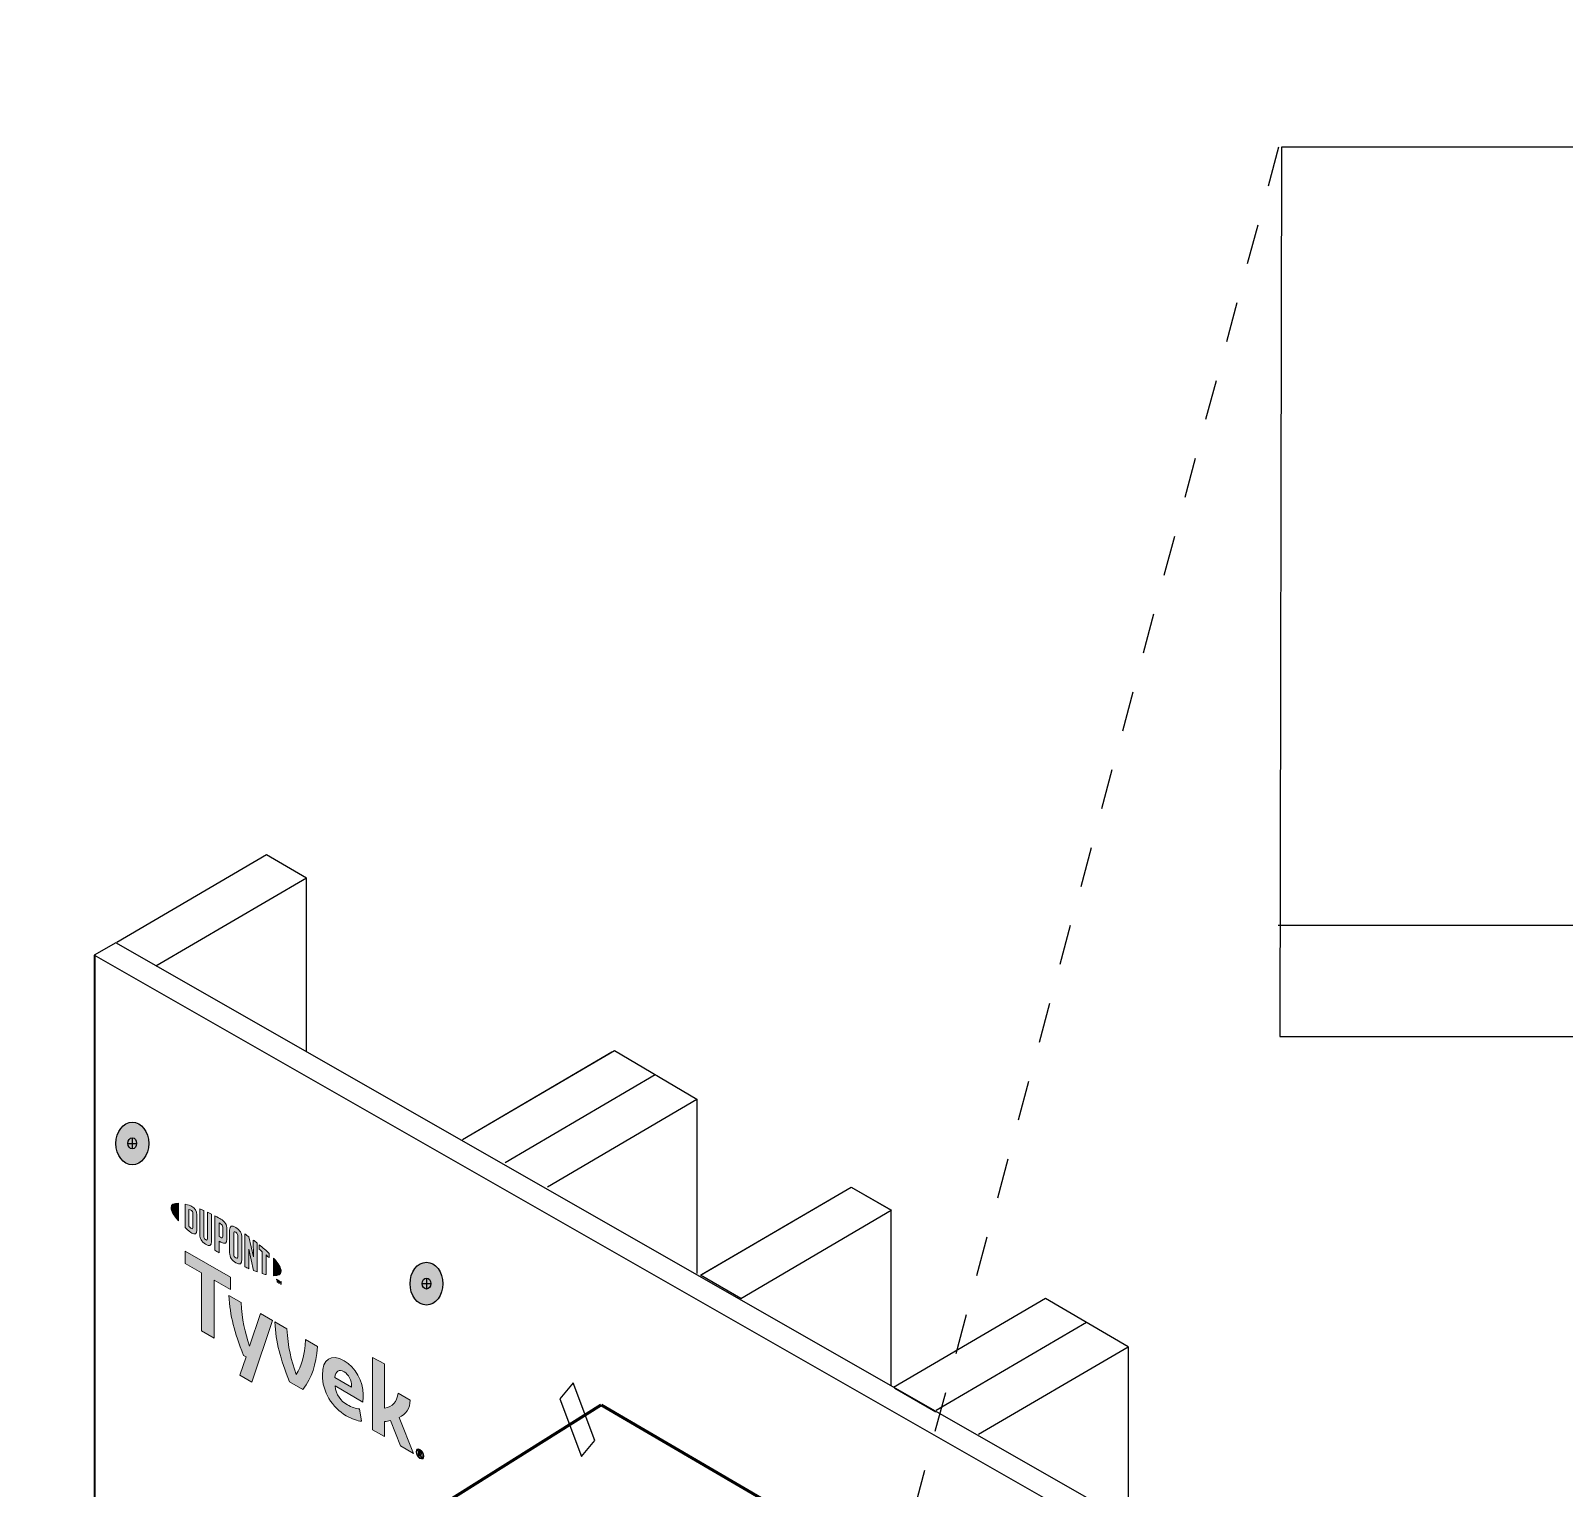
# Model space of a CAD drawing. Extents: x -1328 to 5679, y -4611 to 1603.
# Drawn here: x -827.8 to -485.1, y -2425.4 to -2099.7 of the extents above; entities that cross this region are included whole.
import ezdxf

# ---------------------------------------------------------------- set-up
doc = ezdxf.new("R2010")
doc.units = 0
doc.header["$MEASUREMENT"] = 0
doc.linetypes.add('AI-Linetype-34', pattern=[27.003948, 18.002632, -9.001316])
doc.linetypes.add('AI-Linetype-36', pattern=[18.002632, 9.001316, -9.001316])
for name, color, linetype, lineweight in [('G-ANNO-TTLB', 7, 'Continuous', 0), ('TYVEK', 7, 'Continuous', 0), ('X-REF - TRACED', 7, 'Continuous', 0)]:
    doc.layers.add(name, color=color, linetype=linetype, lineweight=lineweight)

# ---------------------------------------------------------------- blocks, each defined once
blk = doc.blocks.new('Block_85')
at = {"layer": 'TYVEK', "true_color": 0x003b71, "transparency": 33554687}
h = blk.add_hatch(color=156, dxfattribs=at)
h.dxf.hatch_style = 2
edge = h.paths.add_edge_path()
edge.add_ellipse((-805.12, -2348.34), major_axis=(0, 4.78), ratio=0.766948, start_angle=0, end_angle=360)
h = blk.add_hatch(color=156, dxfattribs=at)
h.dxf.hatch_style = 2
edge = h.paths.add_edge_path()
edge.add_ellipse((-739.4, -2379.66), major_axis=(0, 4.78), ratio=0.766948, start_angle=0, end_angle=360)
h = blk.add_hatch(color=156, dxfattribs=at)
h.dxf.hatch_style = 2
edge = h.paths.add_edge_path()
edge.add_ellipse((-637.61, -2434.08), major_axis=(0, 4.78), ratio=0.766948, start_angle=0, end_angle=360)
h = blk.add_hatch(color=156, dxfattribs=at)
h.dxf.hatch_style = 2
edge = h.paths.add_edge_path()
edge.add_ellipse((-805.12, -2439.39), major_axis=(0, 4.78), ratio=0.766948, start_angle=0, end_angle=360)
h = blk.add_hatch(color=156, dxfattribs=at)
h.dxf.hatch_style = 2
edge = h.paths.add_edge_path()
edge.add_ellipse((-558.73, -2475.42), major_axis=(0, 4.78), ratio=0.766948, start_angle=0, end_angle=360)
h = blk.add_hatch(color=156, dxfattribs=at)
h.dxf.hatch_style = 2
edge = h.paths.add_edge_path()
edge.add_ellipse((-805.12, -2530.47), major_axis=(0, 4.78), ratio=0.766948, start_angle=0, end_angle=360)
h = blk.add_hatch(color=156, dxfattribs=at)
h.dxf.hatch_style = 2
edge = h.paths.add_edge_path()
edge.add_ellipse((-558.73, -2566.47), major_axis=(0, 4.78), ratio=0.766948, start_angle=0, end_angle=360)
h = blk.add_hatch(color=156, dxfattribs=at)
h.dxf.hatch_style = 2
edge = h.paths.add_edge_path()
edge.add_ellipse((-805.12, -2621.52), major_axis=(0, 4.78), ratio=0.766948, start_angle=0, end_angle=360)
h = blk.add_hatch(color=156, dxfattribs=at)
h.dxf.hatch_style = 2
edge = h.paths.add_edge_path()
edge.add_ellipse((-558.73, -2657.54), major_axis=(0, 4.78), ratio=0.766948, start_angle=0, end_angle=360)
h = blk.add_hatch(color=156, dxfattribs=at)
h.dxf.hatch_style = 2
edge = h.paths.add_edge_path()
edge.add_ellipse((-805.12, -2712.62), major_axis=(0, 4.78), ratio=0.766948, start_angle=0, end_angle=360)
h = blk.add_hatch(color=156, dxfattribs=at)
h.dxf.hatch_style = 2
edge = h.paths.add_edge_path()
edge.add_ellipse((-739.4, -2746.45), major_axis=(0, 4.78), ratio=0.766948, start_angle=0, end_angle=360)
h = blk.add_hatch(color=156, dxfattribs=at)
h.dxf.hatch_style = 2
edge = h.paths.add_edge_path()
edge.add_ellipse((-558.73, -2748.59), major_axis=(0, 4.78), ratio=0.766948, start_angle=0, end_angle=360)
h = blk.add_hatch(color=156, dxfattribs=at)
h.dxf.hatch_style = 2
edge = h.paths.add_edge_path()
edge.add_ellipse((-637.61, -2798.26), major_axis=(0, 4.78), ratio=0.766948, start_angle=0, end_angle=360)
h = blk.add_hatch(color=156, dxfattribs=at)
h.dxf.hatch_style = 2
edge = h.paths.add_edge_path()
edge.add_ellipse((-558.73, -2839.7), major_axis=(0, 4.78), ratio=0.766948, start_angle=0, end_angle=360)
at = {"layer": 'TYVEK', "color": 18, "lineweight": 25, "true_color": 0x080808}
for p, q in [((-805.12, -2347.08), (-805.12, -2349.54)), ((-806.09, -2348.31), (-804.14, -2348.31)), ((-740.38, -2379.63), (-738.43, -2379.63)), ((-739.4, -2378.4), (-739.4, -2380.87)), ((-637.61, -2432.82), (-637.61, -2435.29)), ((-638.58, -2434.05), (-636.64, -2434.05)), ((-805.12, -2438.13), (-805.12, -2440.59)), ((-558.73, -2474.15), (-558.73, -2476.62)), ((-806.09, -2530.44), (-804.14, -2530.44)), ((-805.12, -2529.2), (-805.12, -2531.67)), ((-558.73, -2565.2), (-558.73, -2567.67)), ((-806.09, -2621.49), (-804.14, -2621.49)), ((-805.12, -2620.25), (-805.12, -2622.72)), ((-559.71, -2657.51), (-557.76, -2657.51)), ((-558.73, -2656.28), (-558.73, -2658.75)), ((-806.09, -2712.6), (-804.14, -2712.6)), ((-805.12, -2711.36), (-805.12, -2713.83)), ((-740.38, -2746.42), (-738.43, -2746.42)), ((-739.4, -2745.18), (-739.4, -2747.65)), ((-558.73, -2747.33), (-558.73, -2749.8)), ((-559.71, -2748.56), (-557.76, -2748.56)), ((-638.58, -2798.23), (-636.64, -2798.23)), ((-637.61, -2796.99), (-637.61, -2799.46)), ((-559.71, -2839.67), (-557.76, -2839.67)), ((-558.73, -2838.44), (-558.73, -2840.91))]:
    blk.add_line(p, q, dxfattribs=at)
at = {"layer": 'TYVEK', "color": 18, "lineweight": 25, "true_color": 0x000000}
blk.add_line((-559.71, -2475.39), (-557.76, -2475.39), dxfattribs=at)
at = {"layer": 'TYVEK', "color": 33, "lineweight": 25, "true_color": 0xcc9966}
for points in [[(-559.25, -2471.05)], [(-805.63, -2526.05)], [(-809.29, -2530.83)], [(-809.29, -2621.85)], [(-805.63, -2626.63)]]:
    blk.add_lwpolyline(points, dxfattribs=at)
at = {"layer": 'TYVEK', "color": 18, "lineweight": 25, "true_color": 0x000000}
for centre, major_axis, ratio in [((-805.12, -2348.34), (0, 4.78), 0.766948), ((-739.4, -2379.66), (0, 4.78), 0.766948), ((-637.61, -2434.08), (0, 4.78), 0.766948), ((-805.12, -2439.39), (0, 4.78), 0.766948), ((-558.73, -2475.42), (0, 4.78), 0.766948), ((-558.73, -2475.39), (0, 1.23), 0.788846), ((-805.12, -2530.47), (0, 4.78), 0.766948), ((-558.73, -2566.47), (0, 4.78), 0.766948), ((-805.12, -2621.52), (0, 4.78), 0.766948), ((-558.73, -2657.54), (0, 4.78), 0.766948), ((-805.12, -2712.62), (0, 4.78), 0.766948), ((-739.4, -2746.45), (0, 4.78), 0.766948), ((-558.73, -2748.59), (0, 4.78), 0.766948), ((-637.61, -2798.26), (0, 4.78), 0.766948), ((-558.73, -2839.7), (0, 4.78), 0.766948)]:
    blk.add_ellipse(centre, major_axis=major_axis, ratio=ratio, dxfattribs=at)
at = {"layer": 'TYVEK', "color": 18, "lineweight": 25, "true_color": 0x080808}
for centre in [(-805.12, -2348.31), (-739.4, -2379.63), (-637.61, -2434.05), (-805.12, -2439.36), (-805.12, -2530.44), (-558.73, -2566.44), (-805.12, -2621.49), (-558.73, -2657.51), (-805.12, -2712.6), (-739.4, -2746.42), (-558.73, -2748.56), (-637.61, -2798.23), (-558.73, -2839.67)]:
    blk.add_ellipse(centre, major_axis=(0, 1.23), ratio=0.788846, dxfattribs=at)
blk = doc.blocks.new('Block_450')
at = {"layer": 'X-REF - TRACED', "true_color": 0x848484, "transparency": 33554687}
h = blk.add_hatch(color=252, dxfattribs=at)
h.dxf.hatch_style = 2
edge = h.paths.add_edge_path()
edge.add_spline(control_points=[(-796.47, -2362.68), (-796.47, -2363.41), (-795.86, -2364.44), (-794.79, -2365.63), (-794.79, -2365.63), (-794.79, -2361.69), (-794.79, -2361.69), (-795.86, -2361.65), (-796.47, -2361.97), (-796.47, -2362.68)], knot_values=[0, 0, 0, 0, 1, 1, 1, 2, 2, 2, 3, 3, 3, 3], degree=3, periodic=0)
h = blk.add_hatch(color=252, dxfattribs=at)
h.dxf.hatch_style = 2
edge = h.paths.add_edge_path()
edge.add_spline(control_points=[(-791.59, -2367.12), (-791.59, -2367.42), (-791.74, -2367.43), (-791.93, -2367.32), (-792.08, -2367.23), (-792.31, -2367.04), (-792.5, -2366.87), (-792.5, -2366.87), (-792.5, -2363.1), (-792.5, -2363.1), (-792.31, -2363.16), (-792.08, -2363.23), (-791.93, -2363.31), (-791.74, -2363.42), (-791.59, -2363.61), (-791.59, -2363.91), (-791.59, -2363.91), (-791.59, -2367.12), (-791.59, -2367.12)], knot_values=[0, 0, 0, 0, 1, 1, 1, 2, 2, 2, 3, 3, 3, 4, 4, 4, 5, 5, 5, 6, 6, 6, 6], degree=3, periodic=0)
edge = h.paths.add_edge_path()
edge.add_spline(control_points=[(-791.81, -2362.4), (-792.11, -2362.23), (-792.54, -2362.08), (-793.32, -2361.9), (-793.32, -2361.9), (-793.32, -2367.13), (-793.32, -2367.13), (-792.63, -2367.76), (-792.11, -2368.2), (-791.81, -2368.37), (-791.12, -2368.77), (-790.74, -2368.51), (-790.74, -2367.74), (-790.74, -2367.74), (-790.74, -2364.27), (-790.74, -2364.27), (-790.74, -2363.5), (-791.12, -2362.79), (-791.81, -2362.4)], knot_values=[0, 0, 0, 0, 1, 1, 1, 2, 2, 2, 3, 3, 3, 4, 4, 4, 5, 5, 5, 6, 6, 6, 6], degree=3, periodic=0)
h = blk.add_hatch(color=252, dxfattribs=at)
h.dxf.hatch_style = 2
edge = h.paths.add_edge_path()
edge.add_spline(control_points=[(-788.34, -2369.6), (-788.34, -2369.9), (-788.43, -2370.04), (-788.76, -2369.81), (-789.09, -2369.57), (-789.17, -2369.37), (-789.17, -2369.01), (-789.17, -2369.01), (-789.17, -2363.32), (-789.17, -2363.32), (-789.39, -2363.23), (-789.87, -2363.02), (-790.07, -2362.94), (-790.07, -2362.94), (-790.07, -2368.69), (-790.07, -2368.69), (-790.07, -2369.61), (-789.68, -2370.19), (-788.76, -2370.84), (-787.92, -2371.44), (-787.41, -2371.25), (-787.41, -2370.23), (-787.41, -2370.23), (-787.41, -2364.16), (-787.41, -2364.16), (-787.58, -2364.06), (-788.16, -2363.79), (-788.34, -2363.7), (-788.34, -2363.7), (-788.34, -2369.6), (-788.34, -2369.6)], knot_values=[0, 0, 0, 0, 1, 1, 1, 2, 2, 2, 3, 3, 3, 4, 4, 4, 5, 5, 5, 6, 6, 6, 7, 7, 7, 8, 8, 8, 9, 9, 9, 10, 10, 10, 10], degree=3, periodic=0)
h = blk.add_hatch(color=252, dxfattribs=at)
h.dxf.hatch_style = 2
edge = h.paths.add_edge_path()
edge.add_spline(control_points=[(-784.92, -2369.08), (-784.92, -2369.4), (-785.03, -2369.51), (-785.41, -2369.29), (-785.41, -2369.29), (-785.74, -2369.11), (-785.74, -2369.11), (-785.74, -2369.11), (-785.74, -2366.09), (-785.74, -2366.09), (-785.59, -2366.16), (-785.51, -2366.2), (-785.42, -2366.26), (-785.01, -2366.49), (-784.92, -2366.72), (-784.92, -2367.06), (-784.92, -2367.06), (-784.92, -2369.08), (-784.92, -2369.08)], knot_values=[0, 0, 0, 0, 1, 1, 1, 2, 2, 2, 3, 3, 3, 4, 4, 4, 5, 5, 5, 6, 6, 6, 6], degree=3, periodic=0)
edge = h.paths.add_edge_path()
edge.add_spline(control_points=[(-785.37, -2365.22), (-785.53, -2365.12), (-786.13, -2364.8), (-786.67, -2364.53), (-786.67, -2364.53), (-786.67, -2372.18), (-786.67, -2372.18), (-786.49, -2372.3), (-786, -2372.61), (-785.74, -2372.77), (-785.74, -2372.77), (-785.74, -2370.17), (-785.74, -2370.17), (-785.74, -2370.17), (-785.37, -2370.38), (-785.37, -2370.38), (-784.39, -2370.94), (-783.98, -2370.68), (-783.98, -2369.7), (-783.98, -2369.7), (-783.98, -2367.45), (-783.98, -2367.45), (-783.98, -2366.5), (-784.44, -2365.76), (-785.37, -2365.22)], knot_values=[0, 0, 0, 0, 1, 1, 1, 2, 2, 2, 3, 3, 3, 4, 4, 4, 5, 5, 5, 6, 6, 6, 7, 7, 7, 8, 8, 8, 8], degree=3, periodic=0)
h = blk.add_hatch(color=252, dxfattribs=at)
h.dxf.hatch_style = 2
edge = h.paths.add_edge_path()
edge.add_spline(control_points=[(-781.57, -2373.68), (-781.57, -2373.99), (-781.66, -2374.09), (-781.99, -2373.91), (-782.34, -2373.72), (-782.43, -2373.5), (-782.43, -2373.19), (-782.43, -2373.19), (-782.43, -2368.42), (-782.43, -2368.42), (-782.43, -2368.1), (-782.34, -2367.98), (-781.99, -2368.19), (-781.66, -2368.4), (-781.57, -2368.61), (-781.57, -2368.91), (-781.57, -2368.91), (-781.57, -2373.68), (-781.57, -2373.68)], knot_values=[0, 0, 0, 0, 1, 1, 1, 2, 2, 2, 3, 3, 3, 4, 4, 4, 5, 5, 5, 6, 6, 6, 6], degree=3, periodic=0)
edge = h.paths.add_edge_path()
edge.add_spline(control_points=[(-781.99, -2367.12), (-782.86, -2366.57), (-783.38, -2366.71), (-783.38, -2367.72), (-783.38, -2367.72), (-783.38, -2372.73), (-783.38, -2372.73), (-783.38, -2373.79), (-782.91, -2374.5), (-781.99, -2374.99), (-781.1, -2375.46), (-780.63, -2375.34), (-780.63, -2374.21), (-780.63, -2374.21), (-780.63, -2369.43), (-780.63, -2369.43), (-780.63, -2368.35), (-781.05, -2367.72), (-781.99, -2367.12)], knot_values=[0, 0, 0, 0, 1, 1, 1, 2, 2, 2, 3, 3, 3, 4, 4, 4, 5, 5, 5, 6, 6, 6, 6], degree=3, periodic=0)
h = blk.add_hatch(color=252, dxfattribs=at)
h.dxf.hatch_style = 2
edge = h.paths.add_edge_path()
edge.add_spline(control_points=[(-778.02, -2373.68), (-778.02, -2373.68), (-779.06, -2369.19), (-779.06, -2369.19), (-779.35, -2368.98), (-779.69, -2368.74), (-779.95, -2368.56), (-779.95, -2368.56), (-779.95, -2375.9), (-779.95, -2375.9), (-779.77, -2375.99), (-779.29, -2376.2), (-779.05, -2376.31), (-779.05, -2376.31), (-779.12, -2371.94), (-779.12, -2371.94), (-779.12, -2371.94), (-778.02, -2376.73), (-778.02, -2376.73), (-777.79, -2376.82), (-777.45, -2376.95), (-777.22, -2377.03), (-777.22, -2377.03), (-777.22, -2370.58), (-777.22, -2370.58), (-777.46, -2370.39), (-777.88, -2370.06), (-778.09, -2369.91), (-778.09, -2369.91), (-778.02, -2373.68), (-778.02, -2373.68)], knot_values=[0, 0, 0, 0, 1, 1, 1, 2, 2, 2, 3, 3, 3, 4, 4, 4, 5, 5, 5, 6, 6, 6, 7, 7, 7, 8, 8, 8, 9, 9, 9, 10, 10, 10, 10], degree=3, periodic=0)
h = blk.add_hatch(color=252, dxfattribs=at)
h.dxf.hatch_style = 2
edge = h.paths.add_edge_path()
edge.add_spline(control_points=[(-776.76, -2371.98), (-776.53, -2372.16), (-776.3, -2372.34), (-776.07, -2372.53), (-776.07, -2372.53), (-776.07, -2377.41), (-776.07, -2377.41), (-775.87, -2377.48), (-775.49, -2377.58), (-775.23, -2377.64), (-775.23, -2377.64), (-775.23, -2373.24), (-775.23, -2373.24), (-774.99, -2373.46), (-774.76, -2373.66), (-774.55, -2373.85), (-774.55, -2373.85), (-774.55, -2372.91), (-774.55, -2372.91), (-775.21, -2372.26), (-775.93, -2371.64), (-776.76, -2370.96), (-776.76, -2370.96), (-776.76, -2371.98), (-776.76, -2371.98)], knot_values=[0, 0, 0, 0, 1, 1, 1, 2, 2, 2, 3, 3, 3, 4, 4, 4, 5, 5, 5, 6, 6, 6, 7, 7, 7, 8, 8, 8, 8], degree=3, periodic=0)
h = blk.add_hatch(color=252, dxfattribs=at)
h.dxf.hatch_style = 2
edge = h.paths.add_edge_path()
edge.add_spline(control_points=[(-771.86, -2376.89), (-771.86, -2377.61), (-772.48, -2377.94), (-773.54, -2377.9), (-773.54, -2377.9), (-773.54, -2373.96), (-773.54, -2373.96), (-772.48, -2375.15), (-771.86, -2376.18), (-771.86, -2376.89)], knot_values=[0, 0, 0, 0, 1, 1, 1, 2, 2, 2, 3, 3, 3, 3], degree=3, periodic=0)
h = blk.add_hatch(color=252, dxfattribs=at)
h.dxf.hatch_style = 2
edge = h.paths.add_edge_path()
edge.add_spline(control_points=[(-772.36, -2378.98), (-772.36, -2378.98), (-772.26, -2379.03), (-772.26, -2379.03), (-772.26, -2379.03), (-772.11, -2379.39), (-772.11, -2379.39), (-772.11, -2379.39), (-771.96, -2379.21), (-771.96, -2379.21), (-771.96, -2379.21), (-771.86, -2379.26), (-771.86, -2379.26), (-771.86, -2379.26), (-771.86, -2379.83), (-771.86, -2379.83), (-771.86, -2379.83), (-771.96, -2379.78), (-771.96, -2379.78), (-771.96, -2379.78), (-771.96, -2379.38), (-771.96, -2379.38), (-771.96, -2379.38), (-772.11, -2379.56), (-772.11, -2379.56), (-772.11, -2379.56), (-772.12, -2379.55), (-772.12, -2379.55), (-772.12, -2379.55), (-772.27, -2379.19), (-772.27, -2379.19), (-772.27, -2379.19), (-772.27, -2379.6), (-772.27, -2379.6), (-772.27, -2379.6), (-772.36, -2379.54), (-772.36, -2379.54), (-772.36, -2379.54), (-772.36, -2378.98), (-772.36, -2378.98)], knot_values=[0, 0, 0, 0, 1, 1, 1, 2, 2, 2, 3, 3, 3, 4, 4, 4, 5, 5, 5, 6, 6, 6, 7, 7, 7, 8, 8, 8, 9, 9, 9, 10, 10, 10, 11, 11, 11, 12, 12, 12, 13, 13, 13, 13], degree=3, periodic=0)
edge = h.paths.add_edge_path()
edge.add_spline(control_points=[(-772.72, -2378.87), (-772.72, -2378.87), (-772.87, -2378.78), (-772.87, -2378.78), (-772.87, -2378.78), (-772.87, -2378.68), (-772.87, -2378.68), (-772.87, -2378.68), (-772.47, -2378.91), (-772.47, -2378.91), (-772.47, -2378.91), (-772.47, -2379.01), (-772.47, -2379.01), (-772.47, -2379.01), (-772.62, -2378.93), (-772.62, -2378.93), (-772.62, -2378.93), (-772.62, -2379.39), (-772.62, -2379.39), (-772.62, -2379.39), (-772.72, -2379.34), (-772.72, -2379.34), (-772.72, -2379.34), (-772.72, -2378.87), (-772.72, -2378.87)], knot_values=[0, 0, 0, 0, 1, 1, 1, 2, 2, 2, 3, 3, 3, 4, 4, 4, 5, 5, 5, 6, 6, 6, 7, 7, 7, 8, 8, 8, 8], degree=3, periodic=0)
at = {"layer": 'X-REF - TRACED'}
for points, knots in [([(-796.47, -2362.68), (-796.47, -2363.41), (-795.86, -2364.44), (-794.79, -2365.63), (-794.79, -2365.63), (-794.79, -2361.69), (-794.79, -2361.69), (-795.86, -2361.65), (-796.47, -2361.97), (-796.47, -2362.68)], [0, 0, 0, 0, 1, 1, 1, 2, 2, 2, 3, 3, 3, 3]), ([(-791.81, -2362.4), (-792.11, -2362.23), (-792.54, -2362.08), (-793.32, -2361.9), (-793.32, -2361.9), (-793.32, -2367.13), (-793.32, -2367.13), (-792.63, -2367.76), (-792.11, -2368.2), (-791.81, -2368.37), (-791.12, -2368.77), (-790.74, -2368.51), (-790.74, -2367.74), (-790.74, -2367.74), (-790.74, -2364.27), (-790.74, -2364.27), (-790.74, -2363.5), (-791.12, -2362.79), (-791.81, -2362.4)], [0, 0, 0, 0, 1, 1, 1, 2, 2, 2, 3, 3, 3, 4, 4, 4, 5, 5, 5, 6, 6, 6, 6]), ([(-791.59, -2367.12), (-791.59, -2367.42), (-791.74, -2367.43), (-791.93, -2367.32), (-792.08, -2367.23), (-792.31, -2367.04), (-792.5, -2366.87), (-792.5, -2366.87), (-792.5, -2363.1), (-792.5, -2363.1), (-792.31, -2363.16), (-792.08, -2363.23), (-791.93, -2363.31), (-791.74, -2363.42), (-791.59, -2363.61), (-791.59, -2363.91), (-791.59, -2363.91), (-791.59, -2367.12), (-791.59, -2367.12)], [0, 0, 0, 0, 1, 1, 1, 2, 2, 2, 3, 3, 3, 4, 4, 4, 5, 5, 5, 6, 6, 6, 6]), ([(-788.34, -2369.6), (-788.34, -2369.9), (-788.43, -2370.04), (-788.76, -2369.81), (-789.09, -2369.57), (-789.17, -2369.37), (-789.17, -2369.01), (-789.17, -2369.01), (-789.17, -2363.32), (-789.17, -2363.32), (-789.39, -2363.23), (-789.87, -2363.02), (-790.07, -2362.94), (-790.07, -2362.94), (-790.07, -2368.69), (-790.07, -2368.69), (-790.07, -2369.61), (-789.68, -2370.19), (-788.76, -2370.84), (-787.92, -2371.44), (-787.41, -2371.25), (-787.41, -2370.23), (-787.41, -2370.23), (-787.41, -2364.16), (-787.41, -2364.16), (-787.58, -2364.06), (-788.16, -2363.79), (-788.34, -2363.7), (-788.34, -2363.7), (-788.34, -2369.6), (-788.34, -2369.6)], [0, 0, 0, 0, 1, 1, 1, 2, 2, 2, 3, 3, 3, 4, 4, 4, 5, 5, 5, 6, 6, 6, 7, 7, 7, 8, 8, 8, 9, 9, 9, 10, 10, 10, 10]), ([(-785.37, -2365.22), (-785.53, -2365.12), (-786.13, -2364.8), (-786.67, -2364.53), (-786.67, -2364.53), (-786.67, -2372.18), (-786.67, -2372.18), (-786.49, -2372.3), (-786, -2372.61), (-785.74, -2372.77), (-785.74, -2372.77), (-785.74, -2370.17), (-785.74, -2370.17), (-785.74, -2370.17), (-785.37, -2370.38), (-785.37, -2370.38), (-784.39, -2370.94), (-783.98, -2370.68), (-783.98, -2369.7), (-783.98, -2369.7), (-783.98, -2367.45), (-783.98, -2367.45), (-783.98, -2366.5), (-784.44, -2365.76), (-785.37, -2365.22)], [0, 0, 0, 0, 1, 1, 1, 2, 2, 2, 3, 3, 3, 4, 4, 4, 5, 5, 5, 6, 6, 6, 7, 7, 7, 8, 8, 8, 8]), ([(-784.92, -2369.08), (-784.92, -2369.4), (-785.03, -2369.51), (-785.41, -2369.29), (-785.41, -2369.29), (-785.74, -2369.11), (-785.74, -2369.11), (-785.74, -2369.11), (-785.74, -2366.09), (-785.74, -2366.09), (-785.59, -2366.16), (-785.51, -2366.2), (-785.42, -2366.26), (-785.01, -2366.49), (-784.92, -2366.72), (-784.92, -2367.06), (-784.92, -2367.06), (-784.92, -2369.08), (-784.92, -2369.08)], [0, 0, 0, 0, 1, 1, 1, 2, 2, 2, 3, 3, 3, 4, 4, 4, 5, 5, 5, 6, 6, 6, 6]), ([(-781.99, -2367.12), (-782.86, -2366.57), (-783.38, -2366.71), (-783.38, -2367.72), (-783.38, -2367.72), (-783.38, -2372.73), (-783.38, -2372.73), (-783.38, -2373.79), (-782.91, -2374.5), (-781.99, -2374.99), (-781.1, -2375.46), (-780.63, -2375.34), (-780.63, -2374.21), (-780.63, -2374.21), (-780.63, -2369.43), (-780.63, -2369.43), (-780.63, -2368.35), (-781.05, -2367.72), (-781.99, -2367.12)], [0, 0, 0, 0, 1, 1, 1, 2, 2, 2, 3, 3, 3, 4, 4, 4, 5, 5, 5, 6, 6, 6, 6]), ([(-781.57, -2373.68), (-781.57, -2373.99), (-781.66, -2374.09), (-781.99, -2373.91), (-782.34, -2373.72), (-782.43, -2373.5), (-782.43, -2373.19), (-782.43, -2373.19), (-782.43, -2368.42), (-782.43, -2368.42), (-782.43, -2368.1), (-782.34, -2367.98), (-781.99, -2368.19), (-781.66, -2368.4), (-781.57, -2368.61), (-781.57, -2368.91), (-781.57, -2368.91), (-781.57, -2373.68), (-781.57, -2373.68)], [0, 0, 0, 0, 1, 1, 1, 2, 2, 2, 3, 3, 3, 4, 4, 4, 5, 5, 5, 6, 6, 6, 6]), ([(-778.02, -2373.68), (-778.02, -2373.68), (-779.06, -2369.19), (-779.06, -2369.19), (-779.35, -2368.98), (-779.69, -2368.74), (-779.95, -2368.56), (-779.95, -2368.56), (-779.95, -2375.9), (-779.95, -2375.9), (-779.77, -2375.99), (-779.29, -2376.2), (-779.05, -2376.31), (-779.05, -2376.31), (-779.12, -2371.94), (-779.12, -2371.94), (-779.12, -2371.94), (-778.02, -2376.73), (-778.02, -2376.73), (-777.79, -2376.82), (-777.45, -2376.95), (-777.22, -2377.03), (-777.22, -2377.03), (-777.22, -2370.58), (-777.22, -2370.58), (-777.46, -2370.39), (-777.88, -2370.06), (-778.09, -2369.91), (-778.09, -2369.91), (-778.02, -2373.68), (-778.02, -2373.68)], [0, 0, 0, 0, 1, 1, 1, 2, 2, 2, 3, 3, 3, 4, 4, 4, 5, 5, 5, 6, 6, 6, 7, 7, 7, 8, 8, 8, 9, 9, 9, 10, 10, 10, 10]), ([(-776.76, -2371.98), (-776.53, -2372.16), (-776.3, -2372.34), (-776.07, -2372.53), (-776.07, -2372.53), (-776.07, -2377.41), (-776.07, -2377.41), (-775.87, -2377.48), (-775.49, -2377.58), (-775.23, -2377.64), (-775.23, -2377.64), (-775.23, -2373.24), (-775.23, -2373.24), (-774.99, -2373.46), (-774.76, -2373.66), (-774.55, -2373.85), (-774.55, -2373.85), (-774.55, -2372.91), (-774.55, -2372.91), (-775.21, -2372.26), (-775.93, -2371.64), (-776.76, -2370.96), (-776.76, -2370.96), (-776.76, -2371.98), (-776.76, -2371.98)], [0, 0, 0, 0, 1, 1, 1, 2, 2, 2, 3, 3, 3, 4, 4, 4, 5, 5, 5, 6, 6, 6, 7, 7, 7, 8, 8, 8, 8]), ([(-771.86, -2376.89), (-771.86, -2377.61), (-772.48, -2377.94), (-773.54, -2377.9), (-773.54, -2377.9), (-773.54, -2373.96), (-773.54, -2373.96), (-772.48, -2375.15), (-771.86, -2376.18), (-771.86, -2376.89)], [0, 0, 0, 0, 1, 1, 1, 2, 2, 2, 3, 3, 3, 3]), ([(-772.72, -2378.87), (-772.72, -2378.87), (-772.87, -2378.78), (-772.87, -2378.78), (-772.87, -2378.78), (-772.87, -2378.68), (-772.87, -2378.68), (-772.87, -2378.68), (-772.47, -2378.91), (-772.47, -2378.91), (-772.47, -2378.91), (-772.47, -2379.01), (-772.47, -2379.01), (-772.47, -2379.01), (-772.62, -2378.93), (-772.62, -2378.93), (-772.62, -2378.93), (-772.62, -2379.39), (-772.62, -2379.39), (-772.62, -2379.39), (-772.72, -2379.34), (-772.72, -2379.34), (-772.72, -2379.34), (-772.72, -2378.87), (-772.72, -2378.87)], [0, 0, 0, 0, 1, 1, 1, 2, 2, 2, 3, 3, 3, 4, 4, 4, 5, 5, 5, 6, 6, 6, 7, 7, 7, 8, 8, 8, 8]), ([(-772.36, -2378.98), (-772.36, -2378.98), (-772.26, -2379.03), (-772.26, -2379.03), (-772.26, -2379.03), (-772.11, -2379.39), (-772.11, -2379.39), (-772.11, -2379.39), (-771.96, -2379.21), (-771.96, -2379.21), (-771.96, -2379.21), (-771.86, -2379.26), (-771.86, -2379.26), (-771.86, -2379.26), (-771.86, -2379.83), (-771.86, -2379.83), (-771.86, -2379.83), (-771.96, -2379.78), (-771.96, -2379.78), (-771.96, -2379.78), (-771.96, -2379.38), (-771.96, -2379.38), (-771.96, -2379.38), (-772.11, -2379.56), (-772.11, -2379.56), (-772.11, -2379.56), (-772.12, -2379.55), (-772.12, -2379.55), (-772.12, -2379.55), (-772.27, -2379.19), (-772.27, -2379.19), (-772.27, -2379.19), (-772.27, -2379.6), (-772.27, -2379.6), (-772.27, -2379.6), (-772.36, -2379.54), (-772.36, -2379.54), (-772.36, -2379.54), (-772.36, -2378.98), (-772.36, -2378.98)], [0, 0, 0, 0, 1, 1, 1, 2, 2, 2, 3, 3, 3, 4, 4, 4, 5, 5, 5, 6, 6, 6, 7, 7, 7, 8, 8, 8, 9, 9, 9, 10, 10, 10, 11, 11, 11, 12, 12, 12, 13, 13, 13, 13])]:
    blk.add_open_spline(points, degree=3, knots=knots, dxfattribs=at)
blk = doc.blocks.new('Block_454')
at = {"layer": 'X-REF - TRACED', "true_color": 0x848484, "transparency": 33554687}
h = blk.add_hatch(color=252, dxfattribs=at)
h.dxf.hatch_style = 2
h.paths.add_polyline_path([(-783.21, -2378.22), (-793.32, -2372.39), (-793.32, -2375.13), (-789.67, -2377.24), (-789.67, -2390.23), (-786.86, -2391.85), (-786.86, -2378.86), (-783.21, -2380.96)])
h = blk.add_hatch(color=252, dxfattribs=at)
h.dxf.hatch_style = 2
edge = h.paths.add_edge_path()
edge.add_spline(control_points=[(-766.42, -2392.16), (-766.6, -2395.91), (-767.35, -2398.08), (-768.5, -2399.96), (-769.62, -2396.77), (-770.35, -2393.74), (-770.56, -2389.77), (-770.56, -2389.77), (-773.29, -2388.2), (-773.29, -2388.2), (-772.99, -2392.89), (-772.11, -2396.3), (-769.99, -2401.59), (-769.99, -2401.59), (-766.99, -2403.32), (-766.99, -2403.32), (-764.95, -2400.43), (-764.11, -2398.02), (-763.72, -2393.73), (-763.72, -2393.73), (-766.42, -2392.16), (-766.42, -2392.16)], knot_values=[0, 0, 0, 0, 1, 1, 1, 2, 2, 2, 3, 3, 3, 4, 4, 4, 5, 5, 5, 6, 6, 6, 7, 7, 7, 7], degree=3, periodic=0)
h = blk.add_hatch(color=252, dxfattribs=at)
h.dxf.hatch_style = 2
edge = h.paths.add_edge_path()
edge.add_spline(control_points=[(-759.85, -2400.61), (-759.85, -2400.61), (-756.13, -2402.76), (-756.13, -2402.76), (-756.13, -2402.76), (-756.13, -2402.49), (-756.13, -2402.49), (-756.13, -2401.23), (-756.72, -2399.97), (-757.79, -2399.35), (-758.93, -2398.69), (-759.68, -2399.18), (-759.85, -2400.61)], knot_values=[0, 0, 0, 0, 1, 1, 1, 2, 2, 2, 3, 3, 3, 4, 4, 4, 4], degree=3, periodic=0)
edge = h.paths.add_edge_path()
edge.add_spline(control_points=[(-753.91, -2410.38), (-754.77, -2410.33), (-756.05, -2409.91), (-757.34, -2409.16), (-760.5, -2407.34), (-762.66, -2403.8), (-762.66, -2400.07), (-762.66, -2396.49), (-760.68, -2395.21), (-757.79, -2396.87), (-755.22, -2398.36), (-753.54, -2401.42), (-753.54, -2404.44), (-753.54, -2405.11), (-753.58, -2405.67), (-753.62, -2406.1), (-753.62, -2406.1), (-759.81, -2402.52), (-759.81, -2402.52), (-759.56, -2404.47), (-758.64, -2405.81), (-757.07, -2406.71), (-756.11, -2407.27), (-755.19, -2407.55), (-754.34, -2407.64), (-754.34, -2407.64), (-753.91, -2410.38), (-753.91, -2410.38)], knot_values=[0, 0, 0, 0, 1, 1, 1, 2, 2, 2, 3, 3, 3, 4, 4, 4, 5, 5, 5, 6, 6, 6, 7, 7, 7, 8, 8, 8, 9, 9, 9, 9], degree=3, periodic=0)
h = blk.add_hatch(color=252, dxfattribs=at)
h.dxf.hatch_style = 2
edge = h.paths.add_edge_path()
edge.add_spline(control_points=[(-745.52, -2409.58), (-745.52, -2409.58), (-742.26, -2417.6), (-742.26, -2417.6), (-742.26, -2417.6), (-745.2, -2415.9), (-745.2, -2415.9), (-745.2, -2415.9), (-747.46, -2410.22), (-747.46, -2410.22), (-747.87, -2410.32), (-748.3, -2410.4), (-748.77, -2410.47), (-748.77, -2410.47), (-748.77, -2413.84), (-748.77, -2413.84), (-748.77, -2413.84), (-751.48, -2412.28), (-751.48, -2412.28), (-751.48, -2412.28), (-751.48, -2396.16), (-751.48, -2396.16), (-751.48, -2396.16), (-748.77, -2397.56), (-748.77, -2397.56), (-748.77, -2397.56), (-748.77, -2407.48), (-748.77, -2407.48), (-746.93, -2407.17), (-746.03, -2406.12), (-745.71, -2404.12), (-745.71, -2404.12), (-743.03, -2405.67), (-743.03, -2405.67), (-743.08, -2407.57), (-743.95, -2408.8), (-745.52, -2409.58)], knot_values=[0, 0, 0, 0, 1, 1, 1, 2, 2, 2, 3, 3, 3, 4, 4, 4, 5, 5, 5, 6, 6, 6, 7, 7, 7, 8, 8, 8, 9, 9, 9, 10, 10, 10, 11, 11, 11, 12, 12, 12, 12], degree=3, periodic=0)
at = {"layer": 'X-REF - TRACED'}
blk.add_lwpolyline([(-783.21, -2378.22), (-793.32, -2372.39), (-793.32, -2375.13), (-789.67, -2377.24), (-789.67, -2390.23), (-786.86, -2391.85), (-786.86, -2378.86), (-783.21, -2380.96)], close=True, dxfattribs=at)
for points, knots in [([(-766.42, -2392.16), (-766.6, -2395.91), (-767.35, -2398.08), (-768.5, -2399.96), (-769.62, -2396.77), (-770.35, -2393.74), (-770.56, -2389.77), (-770.56, -2389.77), (-773.29, -2388.2), (-773.29, -2388.2), (-772.99, -2392.89), (-772.11, -2396.3), (-769.99, -2401.59), (-769.99, -2401.59), (-766.99, -2403.32), (-766.99, -2403.32), (-764.95, -2400.43), (-764.11, -2398.02), (-763.72, -2393.73), (-763.72, -2393.73), (-766.42, -2392.16), (-766.42, -2392.16)], [0, 0, 0, 0, 1, 1, 1, 2, 2, 2, 3, 3, 3, 4, 4, 4, 5, 5, 5, 6, 6, 6, 7, 7, 7, 7]), ([(-753.91, -2410.38), (-754.77, -2410.33), (-756.05, -2409.91), (-757.34, -2409.16), (-760.5, -2407.34), (-762.66, -2403.8), (-762.66, -2400.07), (-762.66, -2396.49), (-760.68, -2395.21), (-757.79, -2396.87), (-755.22, -2398.36), (-753.54, -2401.42), (-753.54, -2404.44), (-753.54, -2405.11), (-753.58, -2405.67), (-753.62, -2406.1), (-753.62, -2406.1), (-759.81, -2402.52), (-759.81, -2402.52), (-759.56, -2404.47), (-758.64, -2405.81), (-757.07, -2406.71), (-756.11, -2407.27), (-755.19, -2407.55), (-754.34, -2407.64), (-754.34, -2407.64), (-753.91, -2410.38), (-753.91, -2410.38)], [0, 0, 0, 0, 1, 1, 1, 2, 2, 2, 3, 3, 3, 4, 4, 4, 5, 5, 5, 6, 6, 6, 7, 7, 7, 8, 8, 8, 9, 9, 9, 9]), ([(-759.85, -2400.61), (-759.85, -2400.61), (-756.13, -2402.76), (-756.13, -2402.76), (-756.13, -2402.76), (-756.13, -2402.49), (-756.13, -2402.49), (-756.13, -2401.23), (-756.72, -2399.97), (-757.79, -2399.35), (-758.93, -2398.69), (-759.68, -2399.18), (-759.85, -2400.61)], [0, 0, 0, 0, 1, 1, 1, 2, 2, 2, 3, 3, 3, 4, 4, 4, 4]), ([(-745.52, -2409.58), (-745.52, -2409.58), (-742.26, -2417.6), (-742.26, -2417.6), (-742.26, -2417.6), (-745.2, -2415.9), (-745.2, -2415.9), (-745.2, -2415.9), (-747.46, -2410.22), (-747.46, -2410.22), (-747.87, -2410.32), (-748.3, -2410.4), (-748.77, -2410.47), (-748.77, -2410.47), (-748.77, -2413.84), (-748.77, -2413.84), (-748.77, -2413.84), (-751.48, -2412.28), (-751.48, -2412.28), (-751.48, -2412.28), (-751.48, -2396.16), (-751.48, -2396.16), (-751.48, -2396.16), (-748.77, -2397.56), (-748.77, -2397.56), (-748.77, -2397.56), (-748.77, -2407.48), (-748.77, -2407.48), (-746.93, -2407.17), (-746.03, -2406.12), (-745.71, -2404.12), (-745.71, -2404.12), (-743.03, -2405.67), (-743.03, -2405.67), (-743.08, -2407.57), (-743.95, -2408.8), (-745.52, -2409.58)], [0, 0, 0, 0, 1, 1, 1, 2, 2, 2, 3, 3, 3, 4, 4, 4, 5, 5, 5, 6, 6, 6, 7, 7, 7, 8, 8, 8, 9, 9, 9, 10, 10, 10, 11, 11, 11, 12, 12, 12, 12])]:
    blk.add_open_spline(points, degree=3, knots=knots, dxfattribs=at)
blk = doc.blocks.new('Block_453')
at = {"layer": 'X-REF - TRACED', "true_color": 0x848484, "transparency": 33554687}
h = blk.add_hatch(color=252, dxfattribs=at)
h.dxf.hatch_style = 2
edge = h.paths.add_edge_path()
edge.add_spline(control_points=[(-776.48, -2386.36), (-776.48, -2386.36), (-778.9, -2393.6), (-778.9, -2393.6), (-779.94, -2390.57), (-780.61, -2387.64), (-780.82, -2383.85), (-780.82, -2383.85), (-783.54, -2382.28), (-783.54, -2382.28), (-783.25, -2386.97), (-782.37, -2390.38), (-780.25, -2395.67), (-780.25, -2395.67), (-779.7, -2395.99), (-779.7, -2395.99), (-779.7, -2395.99), (-781.09, -2400.13), (-781.09, -2400.13), (-781.09, -2400.13), (-778.38, -2401.69), (-778.38, -2401.69), (-778.38, -2401.69), (-773.77, -2387.92), (-773.77, -2387.92), (-773.77, -2387.92), (-776.48, -2386.36), (-776.48, -2386.36)], knot_values=[0, 0, 0, 0, 1, 1, 1, 2, 2, 2, 3, 3, 3, 4, 4, 4, 5, 5, 5, 6, 6, 6, 7, 7, 7, 8, 8, 8, 9, 9, 9, 9], degree=3, periodic=0)
at = {"layer": 'X-REF - TRACED'}
blk.add_open_spline([(-776.48, -2386.36), (-776.48, -2386.36), (-778.9, -2393.6), (-778.9, -2393.6), (-779.94, -2390.57), (-780.61, -2387.64), (-780.82, -2383.85), (-780.82, -2383.85), (-783.54, -2382.28), (-783.54, -2382.28), (-783.25, -2386.97), (-782.37, -2390.38), (-780.25, -2395.67), (-780.25, -2395.67), (-779.7, -2395.99), (-779.7, -2395.99), (-779.7, -2395.99), (-781.09, -2400.13), (-781.09, -2400.13), (-781.09, -2400.13), (-778.38, -2401.69), (-778.38, -2401.69), (-778.38, -2401.69), (-773.77, -2387.92), (-773.77, -2387.92), (-773.77, -2387.92), (-776.48, -2386.36), (-776.48, -2386.36)], degree=3, knots=[0, 0, 0, 0, 1, 1, 1, 2, 2, 2, 3, 3, 3, 4, 4, 4, 5, 5, 5, 6, 6, 6, 7, 7, 7, 8, 8, 8, 9, 9, 9, 9], dxfattribs=at)
blk.add_blockref('Block_454', (0, 0), dxfattribs=at)
blk = doc.blocks.new('Block_455')
at = {"layer": 'X-REF - TRACED', "true_color": 0x848484, "transparency": 33554687}
h = blk.add_hatch(color=252, dxfattribs=at)
h.dxf.hatch_style = 2
edge = h.paths.add_edge_path()
edge.add_spline(control_points=[(-740.96, -2417.29), (-740.96, -2417.29), (-740.96, -2417.59), (-740.96, -2417.59), (-740.96, -2417.59), (-740.85, -2417.65), (-740.85, -2417.65), (-740.74, -2417.71), (-740.68, -2417.71), (-740.68, -2417.6), (-740.68, -2417.49), (-740.74, -2417.42), (-740.85, -2417.36), (-740.85, -2417.36), (-740.96, -2417.29), (-740.96, -2417.29)], knot_values=[0, 0, 0, 0, 1, 1, 1, 2, 2, 2, 3, 3, 3, 4, 4, 4, 5, 5, 5, 5], degree=3, periodic=0)
edge = h.paths.add_edge_path()
edge.add_spline(control_points=[(-741.15, -2416.99), (-741.15, -2416.99), (-740.85, -2417.17), (-740.85, -2417.17), (-740.61, -2417.31), (-740.5, -2417.5), (-740.5, -2417.71), (-740.5, -2417.85), (-740.56, -2417.92), (-740.67, -2417.91), (-740.61, -2418.07), (-740.53, -2418.24), (-740.44, -2418.43), (-740.44, -2418.43), (-740.66, -2418.29), (-740.66, -2418.29), (-740.75, -2418.13), (-740.81, -2417.98), (-740.86, -2417.83), (-740.86, -2417.83), (-740.96, -2417.77), (-740.96, -2417.77), (-740.96, -2417.77), (-740.96, -2418.12), (-740.96, -2418.12), (-740.96, -2418.12), (-741.15, -2418.01), (-741.15, -2418.01), (-741.15, -2418.01), (-741.15, -2416.99), (-741.15, -2416.99)], knot_values=[0, 0, 0, 0, 1, 1, 1, 2, 2, 2, 3, 3, 3, 4, 4, 4, 5, 5, 5, 6, 6, 6, 7, 7, 7, 8, 8, 8, 9, 9, 9, 10, 10, 10, 10], degree=3, periodic=0)
edge = h.paths.add_edge_path()
edge.add_spline(control_points=[(-740.84, -2416.91), (-741.27, -2416.67), (-741.51, -2416.81), (-741.51, -2417.32), (-741.51, -2417.83), (-741.27, -2418.25), (-740.84, -2418.49), (-740.41, -2418.74), (-740.17, -2418.6), (-740.17, -2418.09), (-740.17, -2417.58), (-740.41, -2417.16), (-740.84, -2416.91)], knot_values=[0, 0, 0, 0, 1, 1, 1, 2, 2, 2, 3, 3, 3, 4, 4, 4, 4], degree=3, periodic=0)
edge = h.paths.add_edge_path()
edge.add_spline(control_points=[(-740.84, -2416.71), (-740.31, -2417.01), (-739.97, -2417.6), (-739.97, -2418.21), (-739.97, -2418.81), (-740.32, -2418.99), (-740.84, -2418.69), (-741.37, -2418.38), (-741.71, -2417.81), (-741.71, -2417.2), (-741.71, -2416.59), (-741.37, -2416.41), (-740.84, -2416.71)], knot_values=[0, 0, 0, 0, 1, 1, 1, 2, 2, 2, 3, 3, 3, 4, 4, 4, 4], degree=3, periodic=0)
at = {"layer": 'X-REF - TRACED'}
for points, knots in [([(-740.84, -2416.71), (-740.31, -2417.01), (-739.97, -2417.6), (-739.97, -2418.21), (-739.97, -2418.81), (-740.32, -2418.99), (-740.84, -2418.69), (-741.37, -2418.38), (-741.71, -2417.81), (-741.71, -2417.2), (-741.71, -2416.59), (-741.37, -2416.41), (-740.84, -2416.71)], [0, 0, 0, 0, 1, 1, 1, 2, 2, 2, 3, 3, 3, 4, 4, 4, 4]), ([(-740.84, -2416.91), (-741.27, -2416.67), (-741.51, -2416.81), (-741.51, -2417.32), (-741.51, -2417.83), (-741.27, -2418.25), (-740.84, -2418.49), (-740.41, -2418.74), (-740.17, -2418.6), (-740.17, -2418.09), (-740.17, -2417.58), (-740.41, -2417.16), (-740.84, -2416.91)], [0, 0, 0, 0, 1, 1, 1, 2, 2, 2, 3, 3, 3, 4, 4, 4, 4]), ([(-741.15, -2416.99), (-741.15, -2416.99), (-740.85, -2417.17), (-740.85, -2417.17), (-740.61, -2417.31), (-740.5, -2417.5), (-740.5, -2417.71), (-740.5, -2417.85), (-740.56, -2417.92), (-740.67, -2417.91), (-740.61, -2418.07), (-740.53, -2418.24), (-740.44, -2418.43), (-740.44, -2418.43), (-740.66, -2418.29), (-740.66, -2418.29), (-740.75, -2418.13), (-740.81, -2417.98), (-740.86, -2417.83), (-740.86, -2417.83), (-740.96, -2417.77), (-740.96, -2417.77), (-740.96, -2417.77), (-740.96, -2418.12), (-740.96, -2418.12), (-740.96, -2418.12), (-741.15, -2418.01), (-741.15, -2418.01), (-741.15, -2418.01), (-741.15, -2416.99), (-741.15, -2416.99)], [0, 0, 0, 0, 1, 1, 1, 2, 2, 2, 3, 3, 3, 4, 4, 4, 5, 5, 5, 6, 6, 6, 7, 7, 7, 8, 8, 8, 9, 9, 9, 10, 10, 10, 10]), ([(-740.96, -2417.29), (-740.96, -2417.29), (-740.96, -2417.59), (-740.96, -2417.59), (-740.96, -2417.59), (-740.85, -2417.65), (-740.85, -2417.65), (-740.74, -2417.71), (-740.68, -2417.71), (-740.68, -2417.6), (-740.68, -2417.49), (-740.74, -2417.42), (-740.85, -2417.36), (-740.85, -2417.36), (-740.96, -2417.29), (-740.96, -2417.29)], [0, 0, 0, 0, 1, 1, 1, 2, 2, 2, 3, 3, 3, 4, 4, 4, 5, 5, 5, 5])]:
    blk.add_open_spline(points, degree=3, knots=knots, dxfattribs=at)
blk = doc.blocks.new('Block_452')
at = {"layer": 'X-REF - TRACED'}
for name in ['Block_453', 'Block_455']:
    blk.add_blockref(name, (0, 0), dxfattribs=at)
blk = doc.blocks.new('Block_451')
at = {"layer": 'X-REF - TRACED'}
blk.add_blockref('Block_452', (0, 0), dxfattribs=at)
blk = doc.blocks.new('Block_449')
at = {"layer": 'X-REF - TRACED'}
for name in ['Block_450', 'Block_451']:
    blk.add_blockref(name, (0, 0), dxfattribs=at)

msp = doc.modelspace()

# ---------------------------------------------------------------- hatches: boundary and pattern name
at = {"layer": 'G-ANNO-TTLB', "true_color": 0xff00ff, "transparency": 33554687}
h = msp.add_hatch(color=6, dxfattribs=at)
edge = h.paths.add_edge_path()
edge.add_spline(control_points=[(1601.48, -3473.69), (1601.48, -3473.69), (-1328.04, -3473.69), (-1328.04, -3473.69), (-1328.04, -3473.69), (-1328.04, -1016.69), (-1328.04, -1016.69), (-1328.04, -1016.69), (1601.48, -1016.69), (1601.48, -1016.69), (1601.48, -1016.69), (1601.48, -3473.69), (1601.48, -3473.69)], knot_values=[0, 0, 0, 0, 1, 1, 1, 2, 2, 2, 3, 3, 3, 4, 4, 4, 4], degree=3, periodic=0)
edge = h.paths.add_edge_path()
edge.add_spline(control_points=[(-1319.04, -1025.69), (-1319.04, -1025.69), (-1319.04, -3464.69), (-1319.04, -3464.69), (-1319.04, -3464.69), (1592.48, -3464.69), (1592.48, -3464.69), (1592.48, -3464.69), (1592.48, -1025.69), (1592.48, -1025.69), (1592.48, -1025.69), (-1319.04, -1025.69), (-1319.04, -1025.69)], knot_values=[0, 0, 0, 0, 1, 1, 1, 2, 2, 2, 3, 3, 3, 4, 4, 4, 4], degree=3, periodic=0)
edge.add_line((-1319.04, -1025.69), (-1319.04, -1025.69))

# ---------------------------------------------------------------- linework, layer by layer
at = {"layer": 'G-ANNO-TTLB'}
for points in [[(1601.48, -3473.69), (1601.48, -3473.69), (-1328.04, -3473.69), (-1328.04, -3473.69), (-1328.04, -3473.69), (-1328.04, -1016.69), (-1328.04, -1016.69), (-1328.04, -1016.69), (1601.48, -1016.69), (1601.48, -1016.69), (1601.48, -1016.69), (1601.48, -3473.69), (1601.48, -3473.69)], [(-1319.04, -1025.69), (-1319.04, -1025.69), (-1319.04, -3464.69), (-1319.04, -3464.69), (-1319.04, -3464.69), (1592.48, -3464.69), (1592.48, -3464.69), (1592.48, -3464.69), (1592.48, -1025.69), (1592.48, -1025.69), (1592.48, -1025.69), (-1319.04, -1025.69), (-1319.04, -1025.69)]]:
    msp.add_open_spline(points, degree=3, knots=[0, 0, 0, 0, 1, 1, 1, 2, 2, 2, 3, 3, 3, 4, 4, 4, 4], dxfattribs=at)
at = {"layer": 'TYVEK', "color": 18, "linetype": 'AI-Linetype-36', "lineweight": 25, "true_color": 0x000000}
msp.add_line((-549, -2125.77), (-653.91, -2517.87), dxfattribs=at)
at = {"layer": 'TYVEK', "color": 33, "lineweight": 25, "true_color": 0xcc9966}
for p, q in [((-808.57, -2303.36), (-775.16, -2283.79)), ((-808.57, -2303.36), (-775.16, -2283.79)), ((-775.16, -2283.79), (-766.18, -2288.97)), ((-799.83, -2308.66), (-766.18, -2288.97)), ((-766.2, -2327.84), (-766.2, -2289.1)), ((-731.35, -2347.45), (-697.41, -2327.58)), ((-731.35, -2347.45), (-697.94, -2327.88)), ((-697.41, -2327.58), (-678.95, -2338.43)), ((-721.81, -2352.61), (-688.26, -2332.96)), ((-712.36, -2358), (-678.95, -2338.43)), ((-678.95, -2338.45), (-678.95, -2377.37)), ((-677.91, -2377.64), (-644.5, -2358.08)), ((-644.5, -2358.08), (-635.52, -2363.26)), ((-669.17, -2382.95), (-635.52, -2363.26)), ((-635.54, -2402.47), (-635.54, -2363.38)), ((-635.01, -2402.76), (-601.07, -2382.89)), ((-601.07, -2382.87), (-582.61, -2393.72)), ((-625.47, -2407.91), (-591.92, -2388.27)), ((-616.02, -2413.31), (-582.61, -2393.74)), ((-582.61, -2393.75), (-582.61, -2432.68))]:
    msp.add_line(p, q, dxfattribs=at)
at = {"layer": 'TYVEK', "color": 1, "lineweight": 25, "true_color": 0xff0000}
msp.add_line((-422.41, -2299.65), (-549.1, -2299.65), dxfattribs=at)
at = {"layer": 'TYVEK', "color": 2, "lineweight": 25, "true_color": 0xffff00}
for p, q in [((-808.83, -2303.5), (-813.64, -2306.29)), ((-813.64, -2306.29), (-813.64, -2728.59)), ((-544.81, -2459.79), (-813.64, -2306.29)), ((-540, -2457.01), (-808.83, -2303.5))]:
    msp.add_line(p, q, dxfattribs=at)
at = {"layer": 'TYVEK', "color": 18, "lineweight": 25, "true_color": 0x000000}
for p, q in [((-544.81, -2459.79), (-813.64, -2306.29)), ((-813.52, -2306.26), (-813.52, -2728.5))]:
    msp.add_line(p, q, dxfattribs=at)
at = {"layer": 'TYVEK', "color": 252, "linetype": 'AI-Linetype-34', "lineweight": 25, "true_color": 0x848484}
msp.add_line((-634.83, -2403.01), (-625.62, -2408.29), dxfattribs=at)
at = {"layer": 'TYVEK', "color": 18, "lineweight": 60, "true_color": 0x000000}
for p, q in [((-741.41, -2432.48), (-700.39, -2406.73)), ((-700.39, -2406.73), (-616.36, -2455.71))]:
    msp.add_line(p, q, dxfattribs=at)
at = {"layer": 'TYVEK', "color": 18, "lineweight": 25, "true_color": 0x000000}
msp.add_lwpolyline([(-420.09, -2324.44), (-255.35, -2324.44), (-255.35, -2125.77), (-548.31, -2125.77), (-548.74, -2324.44), (-443.23, -2324.44)], dxfattribs=at)
at = {"layer": 'TYVEK', "color": 33, "lineweight": 25, "true_color": 0xcc9966}
msp.add_lwpolyline([(-669.17, -2382.95), (-678.17, -2377.79), (-644.51, -2358.09), (-635.51, -2363.25)], dxfattribs=at)
at = {"layer": 'TYVEK', "color": 2, "lineweight": 25, "true_color": 0xffff00}
msp.add_lwpolyline([(-701.79, -2414.68), (-706.62, -2401.8), (-709.59, -2405.39), (-704.76, -2418.27)], close=True, dxfattribs=at)

# ---------------------------------------------------------------- block references
at = {"layer": 'TYVEK'}
msp.add_blockref('Block_85', (0, 0), dxfattribs=at)
at = {"layer": 'X-REF - TRACED'}
msp.add_blockref('Block_449', (0, 0), dxfattribs=at)

doc.saveas('drawing.dxf')
